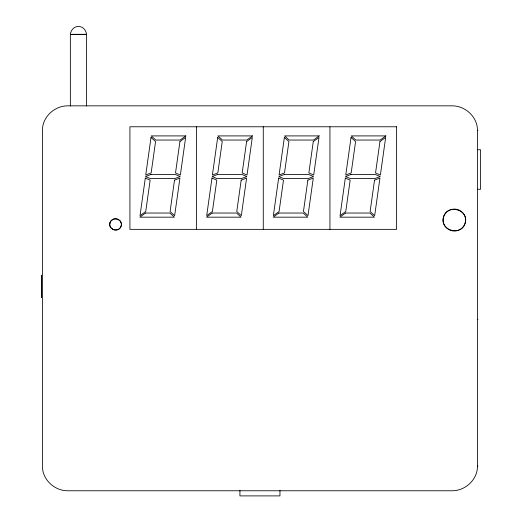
<?xml version="1.0" encoding="UTF-8"?>
<svg xmlns="http://www.w3.org/2000/svg" width="522" height="522" viewBox="0 0 522 522"><rect width="100%" height="100%" fill="white"/><g stroke="black" fill="none" stroke-linecap="round" stroke-linejoin="round"><path stroke-width="0.78" d="M41.479 275.238L41.473 297.729L41.473 275.238M477.454 466.12C477.676 479.698 465.076 491.098 451.732 490.771L68.147 490.771C54.81 491.098 42.21 479.698 42.432 466.12L42.432 130.493C42.21 116.915 54.81 105.516 68.147 105.842L451.732 105.842C465.076 105.516 477.676 116.915 477.454 130.493L477.454 466.12L477.963 466.12M477.454 130.493L477.963 130.493M477.291 149.736L480.527 149.736L480.527 189.277L477.291 189.277M477.454 319.32L477.963 319.32M329.943 126.774L329.943 229.354M279.955 490.341L279.955 495.9L239.924 495.9L239.924 490.341M263.271 126.774L263.271 229.354M196.592 126.774L196.592 229.354M86.548 106.057L86.548 34.354C85.047 23.823 71.86 23.829 70.353 34.354L70.353 106.057M121.391 223.873C121.633 226.404 119.995 228.858 117.626 229.726A5.996 5.996 0 0 1 113.163 229.576L110.834 227.709L110.116 226.398A5.52 5.52 0 0 1 110.272 222.065L111.082 220.813L113.542 219.109A5.996 5.996 0 0 1 118.005 219.26L120.334 221.126L121.391 223.873M465.617 219.005C466.074 223.905 462.91 228.649 458.323 230.332A11.601 11.601 0 0 1 449.683 230.039L447.184 228.519L445.175 226.424L443.791 223.892A10.681 10.681 0 0 1 444.091 215.501L445.657 213.074L447.811 211.123L450.421 209.779A11.601 11.601 0 0 1 459.06 210.072C462.596 211.704 465.161 215.116 465.617 219.005M109.972 222.953C107.871 229.98 119.505 232.916 121.195 225.876C123.303 218.855 111.669 215.919 109.972 222.953M443.511 217.224C439.439 230.822 461.957 236.505 465.232 222.881C469.304 209.283 446.786 203.6 443.511 217.224M145.305 178.067L140.02 215.651L145.736 211.514L150.14 180.136L145.305 178.067M151.015 137.436L145.736 175.02L151.152 172.945L155.563 141.573L151.015 137.436M174.505 180.136L170.094 211.514L174.642 215.651L179.927 178.067L174.505 180.136M179.927 141.573L175.516 172.945L180.351 175.02L185.636 137.436L179.927 141.573M211.978 178.067L206.699 215.651L212.408 211.514L216.819 180.136L211.978 178.067M217.687 137.436L212.408 175.02L217.831 172.945L222.235 141.573L217.687 137.436M241.177 180.136L236.773 211.514L241.321 215.651L246.599 178.067L241.177 180.136M246.599 141.573L242.188 172.945L247.03 175.02L252.309 137.436L246.599 141.573M278.657 178.067L273.371 215.651L279.081 211.514L283.492 180.136L278.657 178.067M284.366 137.436L279.081 175.02L284.503 172.945L288.914 141.573L284.366 137.436M307.856 180.136L303.445 211.514L307.993 215.651L313.278 178.067L307.856 180.136M313.278 141.573L308.867 172.945L313.702 175.02L318.988 137.436L313.278 141.573M345.329 178.067L340.05 215.651L345.76 211.514L350.171 180.136L345.329 178.067M351.038 137.436L345.76 175.02L351.175 172.945L355.586 141.573L351.038 137.436M374.528 180.136L370.124 211.514L374.666 215.651L379.951 178.067L374.528 180.136M379.951 141.573L375.54 172.945L380.381 175.02L385.66 137.436L379.951 141.573M185.852 135.909L180.136 140.046L155.778 140.046L151.23 135.909L185.852 135.909M145.521 213.035L139.811 217.172L174.426 217.172L169.878 213.035L145.521 213.035M252.524 135.909L246.815 140.046L222.45 140.046L217.902 135.909L252.524 135.909M212.193 213.035L206.484 217.172L241.105 217.172L236.557 213.035L212.193 213.035M319.196 135.909L313.487 140.046L289.129 140.046L284.581 135.909L319.196 135.909M278.872 213.035L273.156 217.172L307.778 217.172L303.23 213.035L278.872 213.035M385.875 135.909L380.166 140.046L355.802 140.046L351.254 135.909L385.875 135.909M345.544 213.035L339.835 217.172L374.457 217.172L369.909 213.035L345.544 213.035M150.936 174.472L145.521 176.54L150.356 178.609L174.72 178.609L180.136 176.54L175.301 174.472L150.936 174.472M217.615 174.472L212.193 176.54L217.035 178.609L241.392 178.609L246.815 176.54L241.973 174.472L217.615 174.472M284.288 174.472L278.872 176.54L283.707 178.609L308.071 178.609L313.487 176.54L308.652 174.472L284.288 174.472M350.967 174.472L345.544 176.54L350.386 178.609L374.744 178.609L380.166 176.54L375.325 174.472L350.967 174.472M86.548 34.335L70.353 34.354L86.548 34.354M396.622 126.774L129.919 126.774L129.919 229.354L396.622 229.354L396.622 126.774"/></g></svg>
